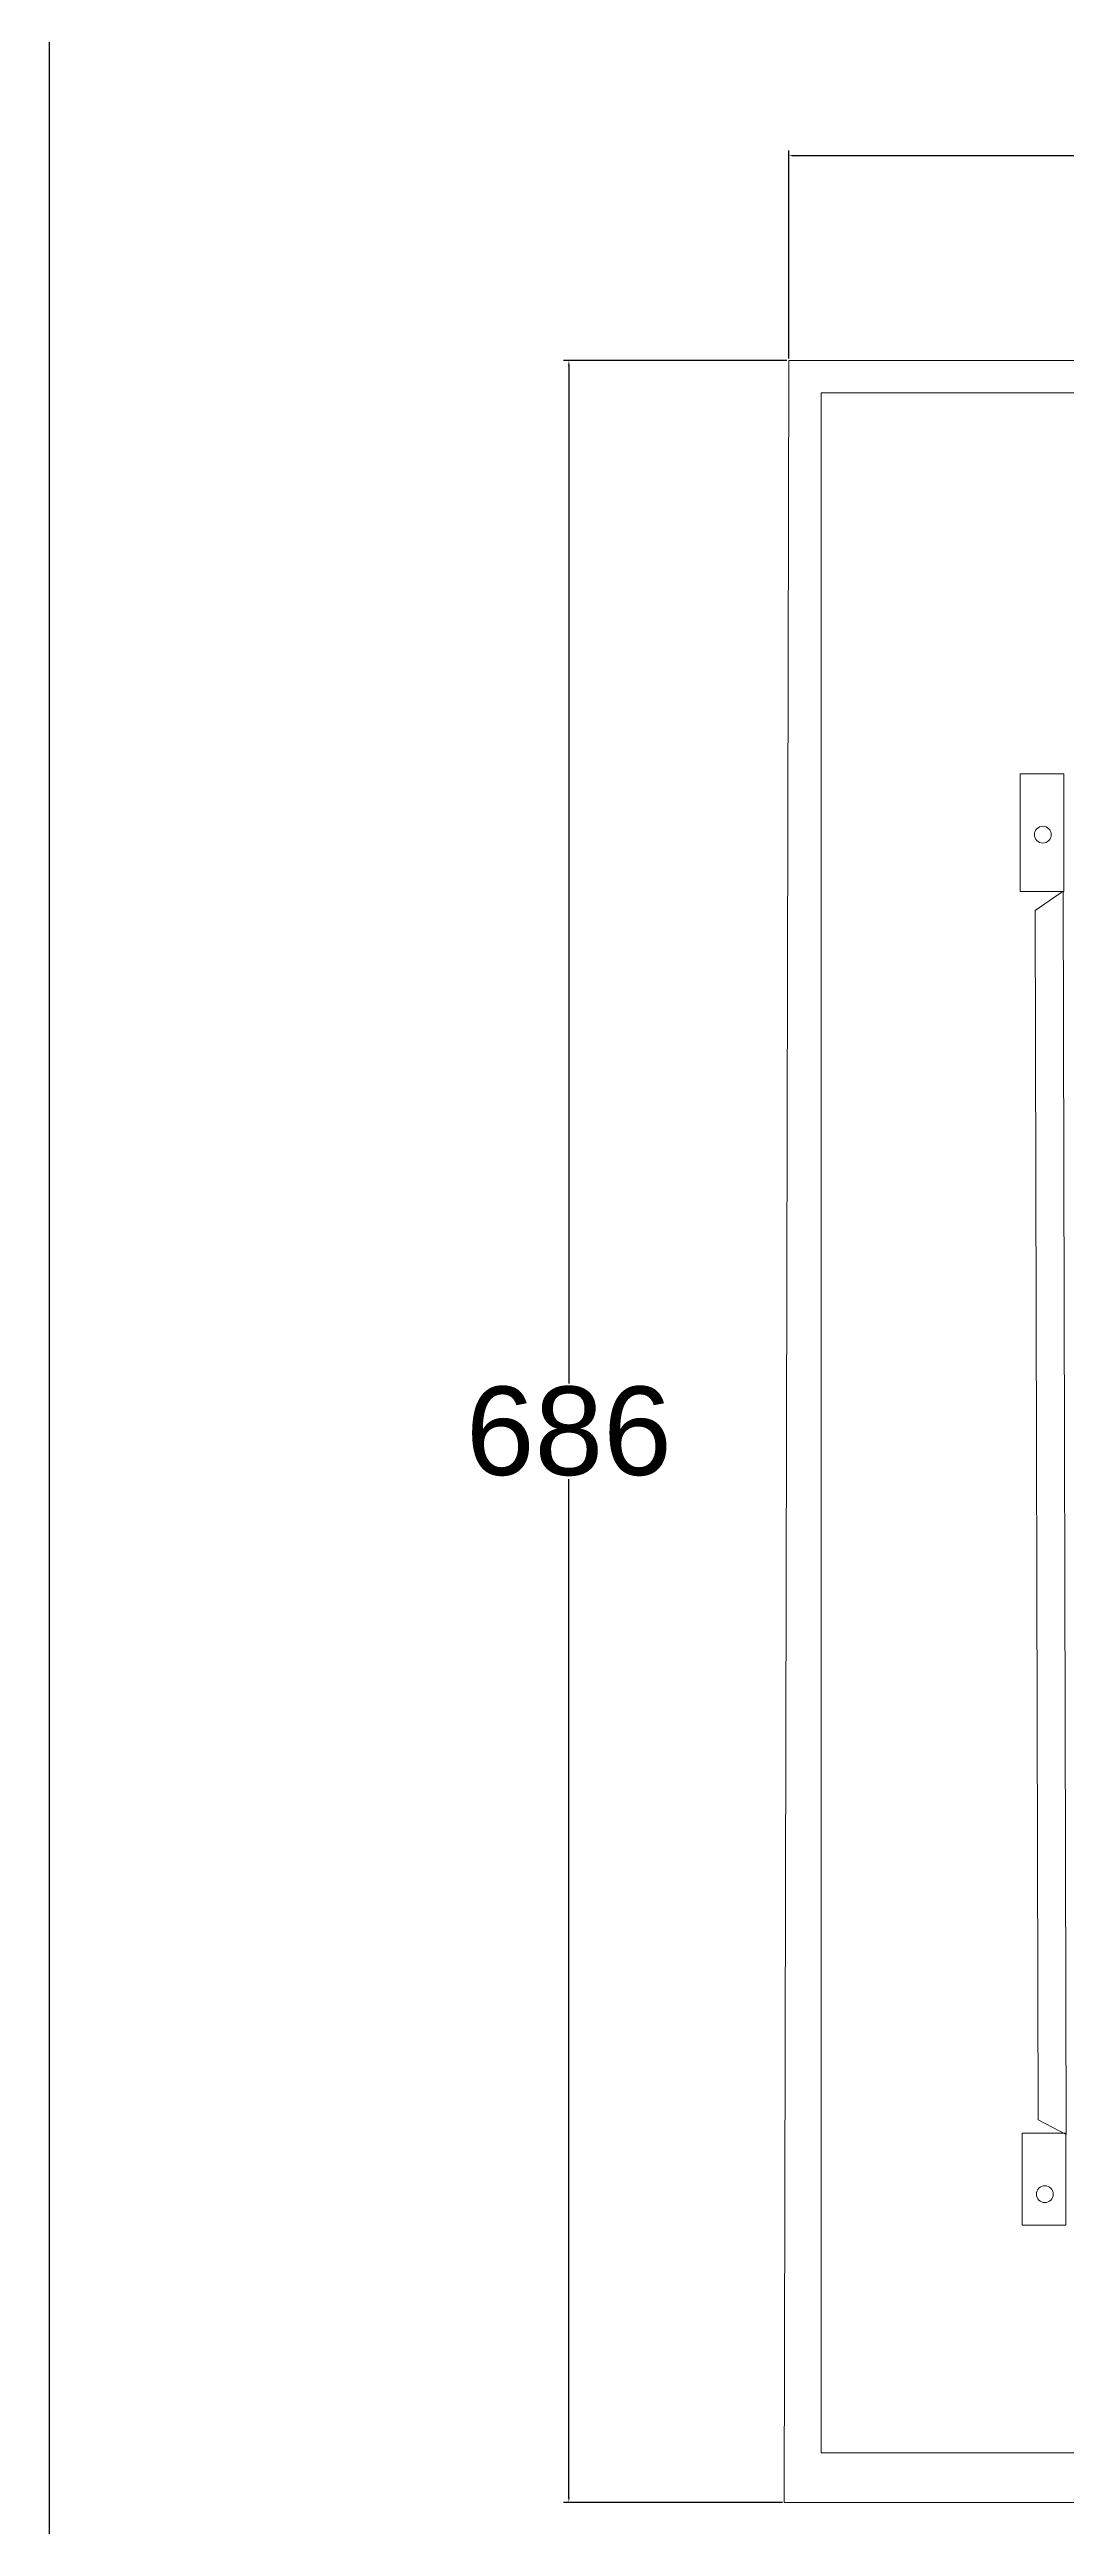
# Model space of a CAD drawing. Header units: inches. Extents: x 18739 to 22272, y 3658 to 7913.
# Drawn here: x 21728.1 to 21762.6, y 5082.2 to 5166.2 of the extents above; entities that cross this region are included whole.
import ezdxf

# ---------------------------------------------------------------- set-up
doc = ezdxf.new("R2010")
doc.units = ezdxf.units.IN
doc.header["$MEASUREMENT"] = 0
doc.layers.add('ENCLOSRURE', color=7, linetype='Continuous', lineweight=20)
doc.styles.get("Standard").update_dxf_attribs({"font": 'arial.ttf'})
doc.dimstyles.get("Standard").update_dxf_attribs({"dimtxt": 0.18, "dimasz": 0.18, "dimexe": 0.18, "dimexo": 0.0625, "dimgap": 0.09, "dimtad": 0, "dimtih": 1, "dimtoh": 1, "dimdec": 4, "dimzin": 0, "dimdsep": 46, "dimtxsty": 'Standard', "dimcen": 0.09, "dimadec": 0, "dimazin": 0, "dimtfac": 1, "dimtdec": 4, "dimtofl": 0, "dimtmove": 0, "dimatfit": 3, "dimfxl": 1, "dimtolj": 1, "dimtzin": 0, "dimarcsym": 0})

# ---------------------------------------------------------------- blocks, each defined once
blk = doc.blocks.new('*D12')
at = {"color": 0, "lineweight": -2, "transparency": 16777216}
for p, q in [((21753.11, 5155.67), (21745.529, 5155.67)), ((21745.709, 5155.49), (21745.709, 5120.971)), ((21745.709, 5083.208), (21745.709, 5117.727)), ((21752.958, 5083.028), (21745.529, 5083.028))]:
    blk.add_line(p, q, dxfattribs=at)
at = {"color": 0, "transparency": 16777216}
for points in [[(21745.679, 5155.49), (21745.739, 5155.49), (21745.709, 5155.67)], [(21745.679, 5083.208), (21745.739, 5083.208), (21745.709, 5083.028)]]:
    blk.add_solid(points, dxfattribs=at)
at = {"layer": 'Defpoints', "color": 0, "transparency": 16777216}
for p in [(21745.709, 5155.67), (21753.172, 5155.67), (21753.02, 5083.028)]:
    blk.add_point(p, dxfattribs=at)
at = {"color": 0, "transparency": 16777216, "insert": (21745.709, 5119.349), "char_height": 0.18, "width": 1.42608, "attachment_point": 5}
blk.add_mtext('\\A1;{\\H16.667x;686}', dxfattribs=at)
blk = doc.blocks.new('*D13')
at = {"color": 0, "lineweight": -2, "transparency": 16777216}
for p, q in [((21753.172, 5155.732), (21753.172, 5162.796)), ((21753.352, 5162.616), (21771.423, 5162.616)), ((21796.422, 5162.616), (21778.352, 5162.616)), ((21796.602, 5155.732), (21796.602, 5162.796))]:
    blk.add_line(p, q, dxfattribs=at)
at = {"color": 0, "transparency": 16777216}
for points in [[(21753.352, 5162.646), (21753.352, 5162.586), (21753.172, 5162.616)], [(21796.422, 5162.646), (21796.422, 5162.586), (21796.602, 5162.616)]]:
    blk.add_solid(points, dxfattribs=at)
at = {"layer": 'Defpoints', "color": 0, "transparency": 16777216}
for p in [(21796.602, 5162.616), (21753.172, 5155.67), (21796.602, 5155.67)]:
    blk.add_point(p, dxfattribs=at)
at = {"color": 0, "transparency": 16777216, "insert": (21774.887, 5162.616), "char_height": 0.18, "attachment_point": 5}
blk.add_mtext('\\A1;{\\H16.667x;457}', dxfattribs=at)

msp = doc.modelspace()

# ---------------------------------------------------------------- linework, layer by layer
at = {"elevation": 0.01028}
msp.add_lwpolyline([(21728.08356, 5036.06926), (21728.08356, 5243.87434), (21995.29541, 5243.87434), (21995.29541, 5036.06926)], close=True, dxfattribs=at)
at = {"layer": 'ENCLOSRURE'}
for points in [[(21753.17207, 5155.66959), (21796.60247, 5155.66959), (21796.45071, 5083.02825), (21753.02031, 5083.02825)], [(21754.27207, 5154.56959), (21795.50247, 5154.56959), (21795.50247, 5084.71363), (21754.27207, 5084.71363)], [(21761.02779, 5141.65233), (21762.51079, 5141.65233), (21762.51079, 5137.655), (21761.02779, 5137.655)], [(21762.48172, 5137.67007), (21761.53428, 5137.01448), (21761.64174, 5096.00711), (21762.58918, 5095.50471)], [(21761.09397, 5095.54616), (21762.57698, 5095.54616), (21762.57698, 5092.42884), (21761.09397, 5092.42884)]]:
    msp.add_lwpolyline(points, close=True, dxfattribs=at)
for centre in [(21761.79609, 5139.58855), (21761.86227, 5093.48238)]:
    msp.add_circle(centre, 0.28501, dxfattribs=at)

# ---------------------------------------------------------------- dimensions: what is measured, and where the dimension line sits
dim = msp.add_linear_dim(base=(21796.60247, 5162.61582), p1=(21753.17207, 5155.66959), p2=(21796.60247, 5155.66959), text='{\\H16.667x;457}', dimstyle='Standard')
dim.commit()
dim.dimension.update_dxf_attribs({"geometry": '*D13', "text_midpoint": (21774.88727, 5162.61582)})
dim = msp.add_linear_dim(base=(21745.7087, 5155.66959), p1=(21753.02031, 5083.02825), p2=(21753.17207, 5155.66959), angle=90, text='{\\H16.667x;686}', dimstyle='Standard')
dim.commit()
dim.dimension.update_dxf_attribs({"geometry": '*D12', "text_midpoint": (21745.7087, 5119.34892)})

doc.saveas('drawing.dxf')
